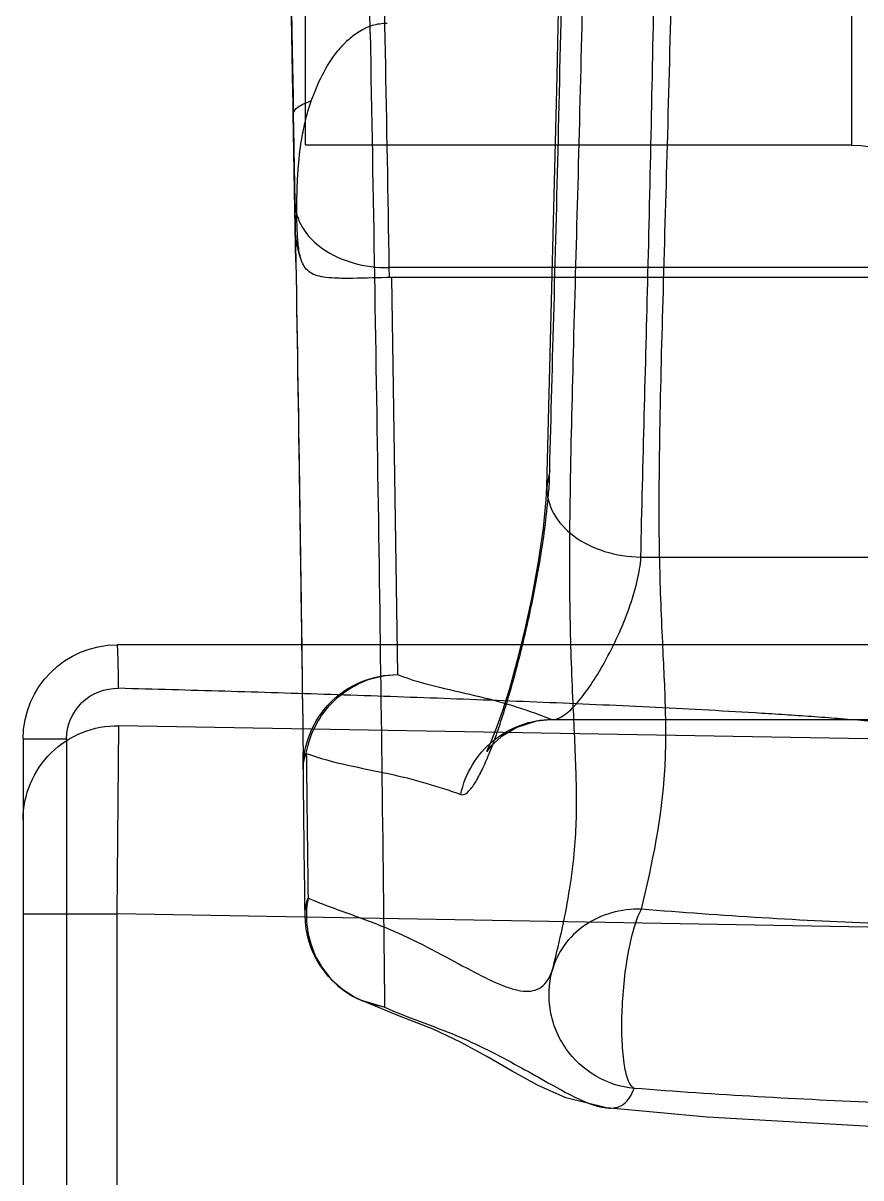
# Model space of a CAD drawing. Header units: millimetres. Extents: x 29875 to 31218, y -21313 to -20364.
# Drawn here: x 30161.61 to 30166.15, y -20597.88 to -20591.62 of the extents above; entities that cross this region are included whole.
import ezdxf

# ---------------------------------------------------------------- set-up
doc = ezdxf.new("R2010")
doc.units = ezdxf.units.MM
doc.header["$LTSCALE"] = 8
doc.layers.add('Cav-cor', color=30, linetype='Continuous')
doc.layers.add('WT', color=4, linetype='Continuous')

# ---------------------------------------------------------------- blocks, each defined once
blk = doc.blocks.new('20160903.150404')
at = {"layer": 'Cav-cor', "color": 241}
for p, q in [((0.612, 115.091), (0.612, 111.011)), ((3.57, 111.0114), (3.57, 115.0907)), ((3.2203, 111.6372), (3.227, 111.9956)), ((3.6372, 111.2479), (3.6515, 112.0294)), ((3.638, 111.2936), (3.65, 111.9528)), ((3.6453, 111.6957), (3.6376, 111.2732)), ((3.22, 111.6198), (3.2203, 111.6372)), ((3.6372, 111.248), (3.638, 111.2936)), ((3.6372, 111.248), (3.636, 111.1811)), ((3.636, 111.1811), (3.6369, 111.2297)), ((3.6369, 111.2297), (3.6372, 111.2479)), ((3.6376, 111.2732), (3.6372, 111.248)), ((3.6253, 110.5606), (3.636, 111.1811)), ((3.636, 111.1811), (3.6277, 110.7029)), ((3.636, 111.1811), (3.633, 111.0071)), ((3.6339, 111.0623), (3.636, 111.1811)), ((0.612, 111.011), (3.57, 111.011)), ((3.6315, 110.923), (3.6331, 111.0174)), ((3.6299, 110.8325), (3.6315, 110.923)), ((3.6277, 110.7048), (3.6299, 110.8325)), ((3.6299, 110.8318), (3.6289, 110.7703)), ((3.6298, 110.8247), (3.6299, 110.8325)), ((3.6289, 110.7703), (3.6277, 110.7029)), ((3.6277, 110.7029), (3.6253, 110.558)), ((3.6253, 110.558), (3.6223, 110.3782)), ((3.6223, 110.3782), (3.6253, 110.558)), ((-0.2426, 110.3466), (3.1178, 110.3466)), ((-0.2426, 110.2925), (3.1173, 110.2925)), ((3.1042, 110.2925), (3.0721, 108.1408)), ((3.1178, 110.3466), (3.1173, 110.2925)), ((2.2467, 109.2476), (2.2631, 109.1604)), ((1.7532, 108.778), (-1.02, 108.778)), ((0.0089, 108.3023), (4.59, 108.3023)), ((-4.751, 107.7004), (4.5811, 107.8633)), ((2.2357, 107.8979), (-1.02, 107.8979)), ((2.2357, 107.8979), (2.2271, 107.8971)), ((4.59, 106.8433), (4.5811, 107.8633)), ((4.8643, 107.7923), (4.8643, 98.8219)), ((5.1, 107.7923), (4.8643, 107.7923)), ((5.1, 107.7923), (5.1, 98.1041)), ((3.5831, 107.7061), (3.5832, 107.7159)), ((-4.743, 106.6804), (4.59, 106.8433)), ((4.59, 76.0163), (4.59, 106.8433)), ((5.1, 106.8433), (4.59, 106.8433)), ((3.2736, 106.3771), (3.1411, 106.3382)), ((3.2745, 106.3775), (3.2736, 106.3771)), ((1.9402, 105.7921), (1.94, 105.7921))]:
    blk.add_line(p, q, dxfattribs=at)
for points in [[(2.2631, 109.1603), (2.2069, 111.3848), (2.1786, 112.8141), (2.158, 114.4008), (2.1539, 116.1297), (2.1816, 117.813)], [(2.5843, 107.7299), (2.5882, 107.7243), (2.5858, 107.729), (2.567, 107.769), (2.538, 107.841), (2.5028, 107.9411), (2.4638, 108.0661), (2.4229, 108.2129), (2.3818, 108.3787), (2.3423, 108.5607), (2.3073, 108.752), (2.281, 108.9348), (2.2663, 109.0881), (2.2631, 109.1604)], [(2.2269, 107.8971), (2.3183, 107.8884), (2.4249, 107.8544), (2.51, 107.8037), (2.5653, 107.7533), (2.5843, 107.7299)], [(1.9402, 105.7921), (2.1599, 105.8467), (2.3123, 105.9161), (2.4501, 105.9916), (2.5877, 106.0701), (2.7312, 106.1479), (2.8793, 106.2185), (3.0615, 106.29), (3.2745, 106.3777)], [(0, 105.6619), (1.3931, 105.7418), (1.94, 105.7921)]]:
    blk.add_lwpolyline(points, dxfattribs=at)
for centre, radius, start, end in [((807.6158, 96.6142), 804.6152, 178.8555017, 179.022085), ((670.0242, 99.0504), 666.9227, 178.9200955, 179.3738885), ((2.5325, 110.8956), 1.067, 14.45408, 19.38332), ((0.612, 110.501), 0.51, 90, 179.99751), ((3.1153, 110.5666), 0.51, 338.38937, 359.03551), ((674.9432, 99.205), 671.4139, 179.0464778, 179.2813523), ((676.6798, 99.1784), 673.1508, 179.0466765, 179.2733042), ((4.59, 107.7923), 0.51, 0, 90), ((4.59, 107.7923), 0.2743, 0, 91.56789), ((4.59, 107.3534), 0.51, 0, 91), ((3.0635, 106.8417), 0.5092, 294.51446, 359.33102), ((3.0615, 106.8466), 0.5146, 278.89653, 294.49015)]:
    blk.add_arc(centre, radius, start, end, dxfattribs=at)
for points, knots in [([(1.7499, 106.8693), (1.6898, 107.1164), (1.6166, 107.4752), (1.6165, 107.9619), (1.6376, 108.3504), (1.6565, 108.8385), (1.6521, 109.4561), (1.6324, 110.1972), (1.6079, 111.032), (1.5847, 111.9332), (1.5562, 113.2307), (1.5288, 114.9405), (1.5267, 117.0642), (1.5694, 118.5102), (1.6102, 119.2412)], [0, 0, 0, 0, 0.061586, 0.087895, 0.117696, 0.155822, 0.206185, 0.267252, 0.335397, 0.408466, 0.485629, 0.649735, 0.822646, 1, 1, 1, 1]), ([(2.2338, 106.5353), (2.1986, 106.6736), (2.14, 106.9256), (2.098, 107.2938), (2.1029, 107.6496), (2.1249, 108.0536), (2.1412, 108.5625), (2.1357, 109.2012), (2.1166, 109.961), (2.0923, 110.8124), (2.0695, 111.73), (2.0411, 113.0499), (2.0141, 114.7887), (2.0106, 116.9484), (2.0528, 118.4189), (2.0939, 119.1625)], [0, 0, 0, 0, 0.033859, 0.06132, 0.087696, 0.118164, 0.157361, 0.208493, 0.269707, 0.337723, 0.410613, 0.487518, 0.651017, 0.823271, 1, 1, 1, 1]), ([(2.2467, 109.2476), (2.24, 109.5434), (2.2225, 110.1608), (2.1975, 111.1197), (2.1754, 112.1413), (2.1489, 113.5979), (2.1284, 115.5024), (2.142, 117.0487), (2.1648, 117.8377)], [0, 0, 0, 0, 0.103327, 0.215661, 0.334932, 0.460166, 0.724349, 1, 1, 1, 1]), ([(1.7532, 108.778), (1.7422, 109.2899), (1.7109, 110.3738), (1.6888, 111.4579), (1.6782, 112.03)], [0, 0, 0, 0, 0.472249, 1, 1, 1, 1]), ([(3.539, 111.2498), (3.5219, 111.2981), (3.4819, 111.3932), (3.4133, 111.5035), (3.343, 111.5804), (3.2808, 111.6296), (3.2083, 111.6636), (3.1549, 111.672), (3.1283, 111.672)], [0, 0, 0, 0, 0.246311, 0.494151, 0.619164, 0.745205, 0.872264, 1, 1, 1, 1]), ([(3.636, 111.1811), (3.6363, 111.1955), (3.6138, 111.2177), (3.5785, 111.2356), (3.5532, 111.2452), (3.539, 111.2498)], [0, 0, 0, 0, 0.35159, 0.636601, 1, 1, 1, 1]), ([(3.6119, 110.8466), (3.6109, 110.8635), (3.6059, 110.9337), (3.5975, 111.0037), (3.5884, 111.0563)], [0, 0, 0, 0, 0.240542, 1, 1, 1, 1]), ([(3.6171, 110.6422), (3.6172, 110.658), (3.6172, 110.7262), (3.6151, 110.7944), (3.6119, 110.8466)], [0, 0, 0, 0, 0.231979, 1, 1, 1, 1]), ([(3.6277, 110.7029), (3.6269, 110.655), (3.5949, 110.5528), (3.4759, 110.4362), (3.3095, 110.3621), (3.1829, 110.346), (3.1178, 110.3466)], [0, 0, 0, 0, 0.21107, 0.446633, 0.713192, 1, 1, 1, 1]), ([(3.6105, 110.4825), (3.6116, 110.4943), (3.6157, 110.5474), (3.6168, 110.6008), (3.6171, 110.6422)], [0, 0, 0, 0, 0.221964, 1, 1, 1, 1]), ([(3.5895, 110.3788), (3.5923, 110.3859), (3.6033, 110.4196), (3.6078, 110.455), (3.6105, 110.4825)], [0, 0, 0, 0, 0.217445, 1, 1, 1, 1]), ([(3.1042, 110.2926), (3.1742, 110.2926), (3.2713, 110.288), (3.3904, 110.2881), (3.4683, 110.2925), (3.5332, 110.3069), (3.5735, 110.345), (3.5849, 110.3671), (3.5895, 110.3788)], [0, 0, 0, 0, 0.40448, 0.562181, 0.686391, 0.85862, 0.927711, 1, 1, 1, 1]), ([(2.7291, 107.491), (2.7092, 107.4839), (2.6698, 107.523), (2.6373, 107.5765), (2.6007, 107.6492), (2.5636, 107.7389), (2.5244, 107.8463), (2.4849, 107.9681), (2.431, 108.1519), (2.369, 108.3979), (2.3076, 108.6976), (2.2642, 108.9821), (2.2485, 109.1642), (2.2467, 109.2476)], [0, 0, 0, 0, 0.034242, 0.066699, 0.109786, 0.162814, 0.224722, 0.294296, 0.370144, 0.534591, 0.704647, 0.865082, 1, 1, 1, 1]), ([(2.263, 109.1603), (2.2642, 109.1107), (2.2352, 109.004), (2.1171, 108.8795), (1.9489, 108.7982), (1.8197, 108.7787), (1.7532, 108.778)], [0, 0, 0, 0, 0.212546, 0.448841, 0.714993, 1, 1, 1, 1]), ([(2.2268, 107.8971), (2.2063, 107.8971), (2.1574, 107.9243), (2.093, 107.99), (2.0202, 108.0876), (1.9185, 108.2564), (1.8314, 108.4463), (1.7717, 108.6402), (1.7552, 108.7346), (1.7532, 108.778)], [0, 0, 0, 0, 0.059809, 0.15094, 0.270293, 0.411052, 0.72363, 0.873771, 1, 1, 1, 1]), ([(4.5825, 108.0665), (4.5829, 108.0992), (4.5835, 108.1455), (4.5847, 108.2032), (4.5856, 108.2372), (4.5866, 108.2642), (4.5874, 108.2822), (4.5883, 108.2926), (4.5887, 108.2979), (4.5893, 108.3004), (4.5896, 108.3023), (4.59, 108.3023)], [0, 0, 0, 0, 0.415419, 0.588013, 0.732814, 0.847861, 0.931355, 0.960883, 0.982153, 0.995122, 1, 1, 1, 1]), ([(3.0721, 108.1408), (2.9983, 108.1123), (2.8499, 108.0704), (2.6306, 108.025), (2.4265, 107.9687), (2.2978, 107.9219), (2.2357, 107.8979)], [0, 0, 0, 0, 0.272468, 0.528749, 0.771008, 1, 1, 1, 1]), ([(3.5821, 107.6258), (3.5829, 107.6925), (3.5576, 107.8277), (3.4445, 107.9991), (3.2741, 108.114), (3.139, 108.1408), (3.0721, 108.1408)], [0, 0, 0, 0, 0.249688, 0.49956, 0.749691, 1, 1, 1, 1]), ([(3.5658, 107.7144), (3.5555, 107.7725), (3.5152, 107.8861), (3.4011, 108.0252), (3.2477, 108.1174), (3.1303, 108.1402), (3.0721, 108.1408)], [0, 0, 0, 0, 0.251462, 0.502456, 0.752063, 1, 1, 1, 1]), ([(0, 107.7923), (0.0018, 107.798), (0.0101, 107.8079), (0.0327, 107.8164), (0.0611, 107.8259), (0.0962, 107.8338), (0.1432, 107.8431), (0.2024, 107.8525), (0.2736, 107.8622), (0.3451, 107.8706), (0.4404, 107.8808), (0.5597, 107.8919), (0.7031, 107.9037), (0.8465, 107.9144), (0.99, 107.9241), (1.1814, 107.9361), (1.4207, 107.9497), (1.708, 107.9644), (1.9953, 107.9777), (2.3785, 107.9942), (2.8575, 108.0127), (3.4324, 108.0325), (4.0074, 108.0504), (4.3908, 108.0613), (4.5825, 108.0665)], [0, 0, 0, 0, 0.003855, 0.007779, 0.015583, 0.023395, 0.031207, 0.046832, 0.062458, 0.078083, 0.093709, 0.12496, 0.156212, 0.187463, 0.218714, 0.249966, 0.312469, 0.374971, 0.437474, 0.499977, 0.624983, 0.749989, 0.874994, 1, 1, 1, 1]), ([(2.7291, 107.491), (2.7172, 107.5472), (2.674, 107.6565), (2.5595, 107.7895), (2.4076, 107.8764), (2.2927, 107.8974), (2.2357, 107.8979)], [0, 0, 0, 0, 0.250762, 0.501568, 0.751487, 1, 1, 1, 1]), ([(3.5658, 107.714), (3.4928, 107.6867), (3.345, 107.6482), (3.1263, 107.6074), (2.9214, 107.5565), (2.7916, 107.5131), (2.7291, 107.491)], [0, 0, 0, 0, 0.269886, 0.526675, 0.770486, 1, 1, 1, 1]), ([(3.5658, 107.714), (3.565, 107.6473), (3.5617, 107.3859), (3.5586, 107.1245), (3.5564, 106.9297)], [0, 0, 0, 0, 0.254954, 1, 1, 1, 1]), ([(3.5821, 107.6258), (3.5824, 107.6483), (3.5782, 107.6787), (3.5686, 107.7072), (3.5658, 107.7144)], [0, 0, 0, 0, 0.745041, 1, 1, 1, 1]), ([(3.5564, 106.9297), (3.4738, 106.8939), (3.3088, 106.8375), (3.0729, 106.7469), (2.8659, 106.6414), (2.6849, 106.5433), (2.5498, 106.4736), (2.4536, 106.4374), (2.3929, 106.4238), (2.3382, 106.4242), (2.2725, 106.4516), (2.2451, 106.5015), (2.2338, 106.5353)], [0, 0, 0, 0, 0.182411, 0.352926, 0.511319, 0.65242, 0.770163, 0.818754, 0.860284, 0.895653, 0.927782, 1, 1, 1, 1]), ([(3.5564, 106.9297), (3.5667, 106.8749), (3.5693, 106.7612), (3.5183, 106.5995), (3.4179, 106.4638), (3.3246, 106.4004), (3.2745, 106.3776)], [0, 0, 0, 0, 0.251791, 0.502512, 0.7515, 1, 1, 1, 1]), ([(0.0046, 106.7744), (0.1512, 106.7786), (0.7335, 106.798), (1.3154, 106.8331), (1.7499, 106.8693)], [0, 0, 0, 0, 0.251722, 1, 1, 1, 1]), ([(1.7499, 106.8693), (1.8047, 106.8708), (1.914, 106.8575), (2.0614, 106.789), (2.1755, 106.6789), (2.2207, 106.5842), (2.2338, 106.5353)], [0, 0, 0, 0, 0.260521, 0.513949, 0.75957, 1, 1, 1, 1]), ([(1.7901, 105.8981), (1.7968, 105.9014), (1.8096, 105.9154), (1.8306, 105.9607), (1.8474, 106.0469), (1.8573, 106.1751), (1.8553, 106.3804), (1.8339, 106.5861), (1.792, 106.767), (1.766, 106.8409), (1.7499, 106.8693)], [0, 0, 0, 0, 0.022326, 0.054301, 0.150084, 0.28319, 0.441156, 0.766841, 0.901819, 1, 1, 1, 1]), ([(1.7901, 105.8981), (1.863, 105.9036), (2.0069, 105.9527), (2.1457, 106.0803), (2.216, 106.2103), (2.2574, 106.3513), (2.2526, 106.4651), (2.2338, 106.5353)], [0, 0, 0, 0, 0.249832, 0.500132, 0.626005, 0.751428, 1, 1, 1, 1]), ([(3.1414, 106.3382), (3.0148, 106.281), (2.7625, 106.1999), (2.4775, 106.054), (2.2784, 105.941), (2.1521, 105.8704), (2.0429, 105.8174), (1.9722, 105.7954), (1.9402, 105.7921)], [0, 0, 0, 0, 0.315061, 0.598949, 0.724297, 0.834562, 0.926916, 1, 1, 1, 1]), ([(0, 105.806), (0.1503, 105.81), (0.7475, 105.8292), (1.3443, 105.8629), (1.7901, 105.8981)], [0, 0, 0, 0, 0.251541, 1, 1, 1, 1]), ([(1.94, 105.7921), (1.9233, 105.7904), (1.8907, 105.7905), (1.8275, 105.8171), (1.8011, 105.8654), (1.7901, 105.8981)], [0, 0, 0, 0, 0.25197, 0.480947, 1, 1, 1, 1])]:
    blk.add_open_spline(points, degree=3, knots=knots, dxfattribs=at)
for points in [[(3.6515, 112.0295), (3.6462, 111.7467), (3.641, 111.4639), (3.636, 111.1811)], [(3.5884, 111.0563), (3.5822, 111.0918), (3.5748, 111.1271), (3.5657, 111.162)], [(3.5727, 106.8357), (3.576, 107.1259), (3.5794, 107.416), (3.5831, 107.7061)], [(3.5727, 106.8357), (3.5731, 106.8675), (3.5673, 106.8999), (3.5564, 106.9297)]]:
    blk.add_open_spline(points, degree=3, dxfattribs=at)

msp = doc.modelspace()

# ---------------------------------------------------------------- block references
at = {"layer": 'WT', "xscale": -1}
msp.add_blockref('20160903.150404', (30166.7061, -20703.2897), dxfattribs=at)

doc.saveas('drawing.dxf')
